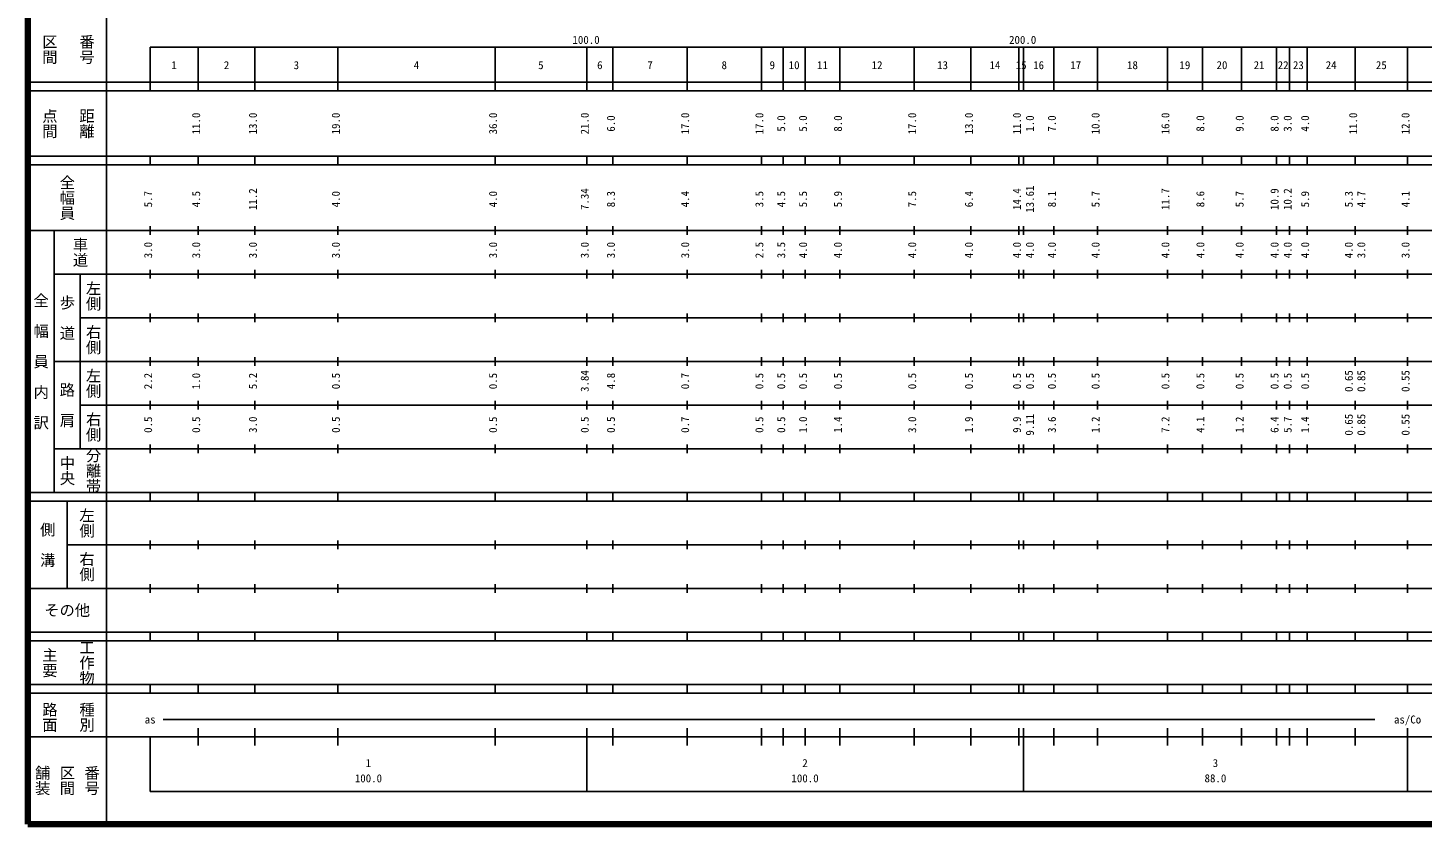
# Model space of a CAD drawing. Units: millimetres on the paper, enlarged 1000 times. Extents: x 40000 to 680000, y 20000 to 380000.
# Drawn here: x 40000 to 359338, y 20000 to 202409 of the extents above; entities that cross this region are included whole.
import ezdxf
from ezdxf.enums import TextEntityAlignment as Align

# ---------------------------------------------------------------- set-up
doc = ezdxf.new("R2010")
doc.units = ezdxf.units.MM
doc.header["$LTSCALE"] = 1000
doc.layers.add('M-TTL', color=2, linetype='Continuous', lineweight=140)
doc.layers.add('M-TTL-BAND', color=7, linetype='Continuous', lineweight=25)
doc.styles.add('@ＭＳ ゴシック', font='')
doc.styles.add('ＭＳ ゴシック', font='')
doc.styles.get('@ＭＳ ゴシック').set_extended_font_data('@MS Gothic')
doc.styles.get('ＭＳ ゴシック').set_extended_font_data('MS Gothic')

msp = doc.modelspace()

# ---------------------------------------------------------------- linework, layer by layer
at = {"layer": 'M-TTL'}
for p, q in [((40000, 380000), (40000, 20000)), ((40000, 20000), (680000, 20000))]:
    msp.add_line(p, q, dxfattribs=at)
at = {"layer": 'M-TTL-BAND'}
for p, q in [((58000, 370000), (58000, 20000)), ((68000, 198000), (579000, 198000)), ((68000, 198000), (68000, 188000)), ((79000, 188000), (79000, 198000)), ((92000, 188000), (92000, 198000)), ((111000, 188000), (111000, 198000)), ((147000, 188000), (147000, 198000)), ((168000, 188000), (168000, 198000)), ((174000, 188000), (174000, 198000)), ((191000, 188000), (191000, 198000)), ((208000, 188000), (208000, 198000)), ((213000, 188000), (213000, 198000)), ((218000, 188000), (218000, 198000)), ((226000, 188000), (226000, 198000)), ((243000, 188000), (243000, 198000)), ((256000, 188000), (256000, 198000)), ((267000, 188000), (267000, 198000)), ((268000, 188000), (268000, 198000)), ((275000, 188000), (275000, 198000)), ((285000, 188000), (285000, 198000)), ((301000, 188000), (301000, 198000)), ((309000, 188000), (309000, 198000)), ((318000, 188000), (318000, 198000)), ((326000, 188000), (326000, 198000)), ((329000, 188000), (329000, 198000)), ((333000, 188000), (333000, 198000)), ((344000, 188000), (344000, 198000)), ((356000, 188000), (356000, 198000)), ((40000, 190000), (579000, 190000)), ((40000, 188000), (579000, 188000)), ((40000, 173000), (579000, 173000)), ((68000, 171000), (68000, 173000)), ((79000, 171000), (79000, 173000)), ((92000, 171000), (92000, 173000)), ((111000, 171000), (111000, 173000)), ((147000, 171000), (147000, 173000)), ((168000, 171000), (168000, 173000)), ((174000, 171000), (174000, 173000)), ((191000, 171000), (191000, 173000)), ((208000, 171000), (208000, 173000)), ((213000, 171000), (213000, 173000)), ((218000, 171000), (218000, 173000)), ((226000, 171000), (226000, 173000)), ((243000, 171000), (243000, 173000)), ((256000, 171000), (256000, 173000)), ((267000, 171000), (267000, 173000)), ((268000, 171000), (268000, 173000)), ((275000, 171000), (275000, 173000)), ((285000, 171000), (285000, 173000)), ((301000, 171000), (301000, 173000)), ((309000, 171000), (309000, 173000)), ((318000, 171000), (318000, 173000)), ((326000, 171000), (326000, 173000)), ((329000, 171000), (329000, 173000)), ((333000, 171000), (333000, 173000)), ((344000, 171000), (344000, 173000)), ((356000, 171000), (356000, 173000)), ((40000, 171000), (579000, 171000)), ((68000, 155000), (68000, 157000)), ((79000, 155000), (79000, 157000)), ((92000, 155000), (92000, 157000)), ((111000, 155000), (111000, 157000)), ((147000, 155000), (147000, 157000)), ((168000, 155000), (168000, 157000)), ((174000, 155000), (174000, 157000)), ((191000, 155000), (191000, 157000)), ((208000, 155000), (208000, 157000)), ((213000, 155000), (213000, 157000)), ((218000, 155000), (218000, 157000)), ((226000, 155000), (226000, 157000)), ((243000, 155000), (243000, 157000)), ((256000, 155000), (256000, 157000)), ((267000, 155000), (267000, 157000)), ((268000, 155000), (268000, 157000)), ((275000, 155000), (275000, 157000)), ((285000, 155000), (285000, 157000)), ((301000, 155000), (301000, 157000)), ((309000, 155000), (309000, 157000)), ((318000, 155000), (318000, 157000)), ((326000, 155000), (326000, 157000)), ((329000, 155000), (329000, 157000)), ((333000, 155000), (333000, 157000)), ((344000, 155000), (344000, 157000)), ((356000, 155000), (356000, 157000)), ((40000, 156000), (579000, 156000)), ((46000, 96000), (46000, 156000)), ((68000, 145000), (68000, 147000)), ((79000, 145000), (79000, 147000)), ((92000, 145000), (92000, 147000)), ((111000, 145000), (111000, 147000)), ((147000, 145000), (147000, 147000)), ((168000, 145000), (168000, 147000)), ((174000, 145000), (174000, 147000)), ((191000, 145000), (191000, 147000)), ((208000, 145000), (208000, 147000)), ((213000, 145000), (213000, 147000)), ((218000, 145000), (218000, 147000)), ((226000, 145000), (226000, 147000)), ((243000, 145000), (243000, 147000)), ((256000, 145000), (256000, 147000)), ((267000, 145000), (267000, 147000)), ((268000, 145000), (268000, 147000)), ((275000, 145000), (275000, 147000)), ((285000, 145000), (285000, 147000)), ((301000, 145000), (301000, 147000)), ((309000, 145000), (309000, 147000)), ((318000, 145000), (318000, 147000)), ((326000, 145000), (326000, 147000)), ((329000, 145000), (329000, 147000)), ((333000, 145000), (333000, 147000)), ((344000, 145000), (344000, 147000)), ((356000, 145000), (356000, 147000)), ((46000, 146000), (579000, 146000)), ((52000, 146000), (52000, 106000)), ((52000, 136000), (579000, 136000)), ((68000, 135000), (68000, 137000)), ((79000, 135000), (79000, 137000)), ((92000, 135000), (92000, 137000)), ((111000, 135000), (111000, 137000)), ((147000, 135000), (147000, 137000)), ((168000, 135000), (168000, 137000)), ((174000, 135000), (174000, 137000)), ((191000, 135000), (191000, 137000)), ((208000, 135000), (208000, 137000)), ((213000, 135000), (213000, 137000)), ((218000, 135000), (218000, 137000)), ((226000, 135000), (226000, 137000)), ((243000, 135000), (243000, 137000)), ((256000, 135000), (256000, 137000)), ((267000, 135000), (267000, 137000)), ((268000, 135000), (268000, 137000)), ((275000, 135000), (275000, 137000)), ((285000, 135000), (285000, 137000)), ((301000, 135000), (301000, 137000)), ((309000, 135000), (309000, 137000)), ((318000, 135000), (318000, 137000)), ((326000, 135000), (326000, 137000)), ((329000, 135000), (329000, 137000)), ((333000, 135000), (333000, 137000)), ((344000, 135000), (344000, 137000)), ((356000, 135000), (356000, 137000)), ((46000, 126000), (579000, 126000)), ((68000, 125000), (68000, 127000)), ((79000, 125000), (79000, 127000)), ((92000, 125000), (92000, 127000)), ((111000, 125000), (111000, 127000)), ((147000, 125000), (147000, 127000)), ((168000, 125000), (168000, 127000)), ((174000, 125000), (174000, 127000)), ((191000, 125000), (191000, 127000)), ((208000, 125000), (208000, 127000)), ((213000, 125000), (213000, 127000)), ((218000, 125000), (218000, 127000)), ((226000, 125000), (226000, 127000)), ((243000, 125000), (243000, 127000)), ((256000, 125000), (256000, 127000)), ((267000, 125000), (267000, 127000)), ((268000, 125000), (268000, 127000)), ((275000, 125000), (275000, 127000)), ((285000, 125000), (285000, 127000)), ((301000, 125000), (301000, 127000)), ((309000, 125000), (309000, 127000)), ((318000, 125000), (318000, 127000)), ((326000, 125000), (326000, 127000)), ((329000, 125000), (329000, 127000)), ((333000, 125000), (333000, 127000)), ((344000, 125000), (344000, 127000)), ((356000, 125000), (356000, 127000)), ((52000, 116000), (579000, 116000)), ((68000, 115000), (68000, 117000)), ((79000, 115000), (79000, 117000)), ((92000, 115000), (92000, 117000)), ((111000, 115000), (111000, 117000)), ((147000, 115000), (147000, 117000)), ((168000, 115000), (168000, 117000)), ((174000, 115000), (174000, 117000)), ((191000, 115000), (191000, 117000)), ((208000, 115000), (208000, 117000)), ((213000, 115000), (213000, 117000)), ((218000, 115000), (218000, 117000)), ((226000, 115000), (226000, 117000)), ((243000, 115000), (243000, 117000)), ((256000, 115000), (256000, 117000)), ((267000, 115000), (267000, 117000)), ((268000, 115000), (268000, 117000)), ((275000, 115000), (275000, 117000)), ((285000, 115000), (285000, 117000)), ((301000, 115000), (301000, 117000)), ((309000, 115000), (309000, 117000)), ((318000, 115000), (318000, 117000)), ((326000, 115000), (326000, 117000)), ((329000, 115000), (329000, 117000)), ((333000, 115000), (333000, 117000)), ((344000, 115000), (344000, 117000)), ((356000, 115000), (356000, 117000)), ((46000, 106000), (579000, 106000)), ((68000, 105000), (68000, 107000)), ((79000, 105000), (79000, 107000)), ((92000, 105000), (92000, 107000)), ((111000, 105000), (111000, 107000)), ((147000, 105000), (147000, 107000)), ((168000, 105000), (168000, 107000)), ((174000, 105000), (174000, 107000)), ((191000, 105000), (191000, 107000)), ((208000, 105000), (208000, 107000)), ((213000, 105000), (213000, 107000)), ((218000, 105000), (218000, 107000)), ((226000, 105000), (226000, 107000)), ((243000, 105000), (243000, 107000)), ((256000, 105000), (256000, 107000)), ((267000, 105000), (267000, 107000)), ((268000, 105000), (268000, 107000)), ((275000, 105000), (275000, 107000)), ((285000, 105000), (285000, 107000)), ((301000, 105000), (301000, 107000)), ((309000, 105000), (309000, 107000)), ((318000, 105000), (318000, 107000)), ((326000, 105000), (326000, 107000)), ((329000, 105000), (329000, 107000)), ((333000, 105000), (333000, 107000)), ((344000, 105000), (344000, 107000)), ((356000, 105000), (356000, 107000)), ((40000, 96000), (579000, 96000)), ((68000, 94000), (68000, 96000)), ((79000, 94000), (79000, 96000)), ((92000, 94000), (92000, 96000)), ((111000, 94000), (111000, 96000)), ((147000, 94000), (147000, 96000)), ((168000, 94000), (168000, 96000)), ((174000, 94000), (174000, 96000)), ((191000, 94000), (191000, 96000)), ((208000, 94000), (208000, 96000)), ((213000, 94000), (213000, 96000)), ((218000, 94000), (218000, 96000)), ((226000, 94000), (226000, 96000)), ((243000, 94000), (243000, 96000)), ((256000, 94000), (256000, 96000)), ((267000, 94000), (267000, 96000)), ((268000, 94000), (268000, 96000)), ((275000, 94000), (275000, 96000)), ((285000, 94000), (285000, 96000)), ((301000, 94000), (301000, 96000)), ((309000, 94000), (309000, 96000)), ((318000, 94000), (318000, 96000)), ((326000, 94000), (326000, 96000)), ((329000, 94000), (329000, 96000)), ((333000, 94000), (333000, 96000)), ((344000, 94000), (344000, 96000)), ((356000, 94000), (356000, 96000)), ((40000, 94000), (579000, 94000)), ((49000, 94000), (49000, 74000)), ((49000, 84000), (579000, 84000)), ((68000, 83000), (68000, 85000)), ((79000, 83000), (79000, 85000)), ((92000, 83000), (92000, 85000)), ((111000, 83000), (111000, 85000)), ((147000, 83000), (147000, 85000)), ((168000, 83000), (168000, 85000)), ((174000, 83000), (174000, 85000)), ((191000, 83000), (191000, 85000)), ((208000, 83000), (208000, 85000)), ((213000, 83000), (213000, 85000)), ((218000, 83000), (218000, 85000)), ((226000, 83000), (226000, 85000)), ((243000, 83000), (243000, 85000)), ((256000, 83000), (256000, 85000)), ((267000, 83000), (267000, 85000)), ((268000, 83000), (268000, 85000)), ((275000, 83000), (275000, 85000)), ((285000, 83000), (285000, 85000)), ((301000, 83000), (301000, 85000)), ((309000, 83000), (309000, 85000)), ((318000, 83000), (318000, 85000)), ((326000, 83000), (326000, 85000)), ((329000, 83000), (329000, 85000)), ((333000, 83000), (333000, 85000)), ((344000, 83000), (344000, 85000)), ((356000, 83000), (356000, 85000)), ((40000, 74000), (579000, 74000)), ((68000, 73000), (68000, 75000)), ((79000, 73000), (79000, 75000)), ((92000, 73000), (92000, 75000)), ((111000, 73000), (111000, 75000)), ((147000, 73000), (147000, 75000)), ((168000, 73000), (168000, 75000)), ((174000, 73000), (174000, 75000)), ((191000, 73000), (191000, 75000)), ((208000, 73000), (208000, 75000)), ((213000, 73000), (213000, 75000)), ((218000, 73000), (218000, 75000)), ((226000, 73000), (226000, 75000)), ((243000, 73000), (243000, 75000)), ((256000, 73000), (256000, 75000)), ((267000, 73000), (267000, 75000)), ((268000, 73000), (268000, 75000)), ((275000, 73000), (275000, 75000)), ((285000, 73000), (285000, 75000)), ((301000, 73000), (301000, 75000)), ((309000, 73000), (309000, 75000)), ((318000, 73000), (318000, 75000)), ((326000, 73000), (326000, 75000)), ((329000, 73000), (329000, 75000)), ((333000, 73000), (333000, 75000)), ((344000, 73000), (344000, 75000)), ((356000, 73000), (356000, 75000)), ((40000, 64000), (579000, 64000)), ((68000, 62000), (68000, 64000)), ((79000, 62000), (79000, 64000)), ((92000, 62000), (92000, 64000)), ((111000, 62000), (111000, 64000)), ((147000, 62000), (147000, 64000)), ((168000, 62000), (168000, 64000)), ((174000, 62000), (174000, 64000)), ((191000, 62000), (191000, 64000)), ((208000, 62000), (208000, 64000)), ((213000, 62000), (213000, 64000)), ((218000, 62000), (218000, 64000)), ((226000, 62000), (226000, 64000)), ((243000, 62000), (243000, 64000)), ((256000, 62000), (256000, 64000)), ((267000, 62000), (267000, 64000)), ((268000, 62000), (268000, 64000)), ((275000, 62000), (275000, 64000)), ((285000, 62000), (285000, 64000)), ((301000, 62000), (301000, 64000)), ((309000, 62000), (309000, 64000)), ((318000, 62000), (318000, 64000)), ((326000, 62000), (326000, 64000)), ((329000, 62000), (329000, 64000)), ((333000, 62000), (333000, 64000)), ((344000, 62000), (344000, 64000)), ((356000, 62000), (356000, 64000)), ((40000, 62000), (579000, 62000)), ((40000, 52000), (579000, 52000)), ((68000, 50000), (68000, 52000)), ((79000, 50000), (79000, 52000)), ((92000, 50000), (92000, 52000)), ((111000, 50000), (111000, 52000)), ((147000, 50000), (147000, 52000)), ((168000, 50000), (168000, 52000)), ((174000, 50000), (174000, 52000)), ((191000, 50000), (191000, 52000)), ((208000, 50000), (208000, 52000)), ((213000, 50000), (213000, 52000)), ((218000, 50000), (218000, 52000)), ((226000, 50000), (226000, 52000)), ((243000, 50000), (243000, 52000)), ((256000, 50000), (256000, 52000)), ((267000, 50000), (267000, 52000)), ((268000, 50000), (268000, 52000)), ((275000, 50000), (275000, 52000)), ((285000, 50000), (285000, 52000)), ((301000, 50000), (301000, 52000)), ((309000, 50000), (309000, 52000)), ((318000, 50000), (318000, 52000)), ((326000, 50000), (326000, 52000)), ((329000, 50000), (329000, 52000)), ((333000, 50000), (333000, 52000)), ((344000, 50000), (344000, 52000)), ((356000, 50000), (356000, 52000)), ((40000, 50000), (579000, 50000)), ((71000, 44000), (348500, 44000)), ((79000, 38000), (79000, 42000)), ((92000, 38000), (92000, 42000)), ((111000, 38000), (111000, 42000)), ((147000, 38000), (147000, 42000)), ((168000, 27500), (168000, 42000)), ((174000, 38000), (174000, 42000)), ((191000, 38000), (191000, 42000)), ((208000, 38000), (208000, 42000)), ((213000, 38000), (213000, 42000)), ((218000, 38000), (218000, 42000)), ((226000, 38000), (226000, 42000)), ((243000, 38000), (243000, 42000)), ((256000, 38000), (256000, 42000)), ((267000, 38000), (267000, 42000)), ((268000, 27500), (268000, 42000)), ((275000, 38000), (275000, 42000)), ((285000, 38000), (285000, 42000)), ((301000, 38000), (301000, 42000)), ((309000, 38000), (309000, 42000)), ((318000, 38000), (318000, 42000)), ((326000, 38000), (326000, 42000)), ((329000, 38000), (329000, 42000)), ((333000, 38000), (333000, 42000)), ((344000, 38000), (344000, 42000)), ((356000, 27500), (356000, 42000)), ((40000, 40000), (579000, 40000)), ((68000, 40000), (68000, 27500)), ((68000, 27500), (579000, 27500))]:
    msp.add_line(p, q, dxfattribs=at)

# ---------------------------------------------------------------- texts
at = {"layer": 'M-TTL-BAND', "style": '@ＭＳ ゴシック'}
for s, p in [('区間', (45000, 197500)), ('番号', (53500, 197500)), ('点間', (45000, 180500)), ('距離', (53500, 180500)), ('全幅員', (49000, 163500)), ('車道', (52000, 151000)), ('左側', (55000, 141000)), ('全\u3000幅\u3000員\u3000内\u3000訳', (43000, 126000)), ('歩\u3000道', (49000, 136000)), ('右側', (55000, 131000)), ('左側', (55000, 121000)), ('路\u3000肩', (49000, 116000)), ('右側', (55000, 111000)), ('分離帯', (55000, 101000)), ('中央', (49000, 101000)), ('左側', (53500, 89000)), ('側\u3000溝', (44500, 84000)), ('右側', (53500, 79000)), ('工作物', (53500, 57000)), ('主要', (45000, 57000)), ('路面', (45000, 44500)), ('種別', (53500, 44500)), ('舗装', (43333, 30000)), ('区間', (49000, 30000)), ('番号', (54667, 30000))]:
    msp.add_text(s, height=2566, rotation=270, dxfattribs=at).set_placement(p, align=Align.MIDDLE_CENTER)
at = {"layer": 'M-TTL-BAND', "style": 'ＭＳ ゴシック'}
for s, p in [('100.0', (167844, 198195)), ('200.0', (267844, 198195)), ('1', (73500, 192405)), ('2', (85500, 192405)), ('3', (101500, 192405)), ('4', (129000, 192405)), ('5', (157500, 192405)), ('6', (171000, 192405)), ('7', (182500, 192405)), ('8', (199500, 192405)), ('9', (210500, 192405)), ('10', (215500, 192405)), ('11', (222000, 192405)), ('12', (234500, 192405)), ('13', (249500, 192405)), ('14', (261500, 192405)), ('15', (267500, 192405)), ('16', (271500, 192405)), ('17', (280000, 192405)), ('18', (293000, 192405)), ('19', (305000, 192405)), ('20', (313500, 192405)), ('21', (322000, 192405)), ('22', (327500, 192405)), ('23', (331000, 192405)), ('24', (338500, 192405)), ('25', (350000, 192405)), ('as/Co', (356000, 42500)), ('as', (68000, 42500)), ('1', (118000, 32523)), ('2', (218000, 32523)), ('3', (312000, 32523)), ('100.0', (118000, 29033)), ('100.0', (218000, 29033)), ('88.0', (312000, 29033))]:
    msp.add_text(s, height=1833, dxfattribs=at).set_placement(p, align=Align.BOTTOM_CENTER)
for s, p in [('11.0', (80000, 180500)), ('13.0', (93000, 180500)), ('19.0', (112000, 180500)), ('36.0', (148000, 180500)), ('21.0', (169000, 180500)), ('6.0', (175000, 180500)), ('17.0', (192000, 180500)), ('17.0', (209000, 180500)), ('5.0', (214000, 180500)), ('5.0', (219000, 180500)), ('8.0', (227000, 180500)), ('17.0', (244000, 180500)), ('13.0', (257000, 180500)), ('11.0', (268000, 180500)), ('1.0', (270972, 180500)), ('7.0', (276000, 180500)), ('10.0', (286000, 180500)), ('16.0', (302000, 180500)), ('8.0', (310000, 180500)), ('9.0', (319000, 180500)), ('8.0', (327000, 180500)), ('3.0', (330000, 180500)), ('4.0', (334000, 180500)), ('11.0', (345000, 180500)), ('12.0', (357000, 180500)), ('13.61', (270972, 163174)), ('5.7', (69000, 163174)), ('4.5', (80000, 163174)), ('11.2', (93000, 163174)), ('4.0', (112000, 163174)), ('4.0', (148000, 163174)), ('7.34', (169000, 163174)), ('8.3', (175000, 163174)), ('4.4', (192000, 163174)), ('3.5', (209000, 163174)), ('4.5', (214000, 163174)), ('5.5', (219000, 163174)), ('5.9', (227000, 163174)), ('7.5', (244000, 163174)), ('6.4', (257000, 163174)), ('14.4', (268000, 163174)), ('8.1', (276000, 163174)), ('5.7', (286000, 163174)), ('11.7', (302000, 163174)), ('8.6', (310000, 163174)), ('5.7', (319000, 163174)), ('10.9', (327000, 163174)), ('10.2', (330000, 163174)), ('5.9', (334000, 163174)), ('5.3', (344000, 163174)), ('4.7', (346864, 163174)), ('4.1', (357000, 163174)), ('3.0', (69000, 151500)), ('3.0', (80000, 151500)), ('3.0', (93000, 151500)), ('3.0', (112000, 151500)), ('3.0', (148000, 151500)), ('3.0', (169000, 151500)), ('3.0', (175000, 151500)), ('3.0', (192000, 151500)), ('2.5', (209000, 151500)), ('3.5', (214000, 151500)), ('4.0', (219000, 151500)), ('4.0', (227000, 151500)), ('4.0', (244000, 151500)), ('4.0', (257000, 151500)), ('4.0', (268000, 151500)), ('4.0', (270972, 151500)), ('4.0', (276000, 151500)), ('4.0', (286000, 151500)), ('4.0', (302000, 151500)), ('4.0', (310000, 151500)), ('4.0', (319000, 151500)), ('4.0', (327000, 151500)), ('4.0', (330000, 151500)), ('4.0', (334000, 151500)), ('4.0', (344000, 151500)), ('3.0', (346864, 151500)), ('3.0', (357000, 151500)), ('2.2', (69000, 121500)), ('1.0', (80000, 121500)), ('5.2', (93000, 121500)), ('0.5', (112000, 121500)), ('0.5', (148000, 121500)), ('3.84', (169000, 121500)), ('4.8', (175000, 121500)), ('0.7', (192000, 121500)), ('0.5', (209000, 121500)), ('0.5', (214000, 121500)), ('0.5', (219000, 121500)), ('0.5', (227000, 121500)), ('0.5', (244000, 121500)), ('0.5', (257000, 121500)), ('0.5', (268000, 121500)), ('0.5', (270972, 121500)), ('0.5', (276000, 121500)), ('0.5', (286000, 121500)), ('0.5', (302000, 121500)), ('0.5', (310000, 121500)), ('0.5', (319000, 121500)), ('0.5', (327000, 121500)), ('0.5', (330000, 121500)), ('0.5', (334000, 121500)), ('0.65', (344000, 121500)), ('0.85', (346864, 121500)), ('0.55', (357000, 121500)), ('0.5', (69000, 111500)), ('0.5', (80000, 111500)), ('3.0', (93000, 111500)), ('0.5', (112000, 111500)), ('0.5', (148000, 111500)), ('0.5', (169000, 111500)), ('0.5', (175000, 111500)), ('0.7', (192000, 111500)), ('0.5', (209000, 111500)), ('0.5', (214000, 111500)), ('1.0', (219000, 111500)), ('1.4', (227000, 111500)), ('3.0', (244000, 111500)), ('1.9', (257000, 111500)), ('9.9', (268000, 111500)), ('9.11', (270972, 111500)), ('3.6', (276000, 111500)), ('1.2', (286000, 111500)), ('7.2', (302000, 111500)), ('4.1', (310000, 111500)), ('1.2', (319000, 111500)), ('6.4', (327000, 111500)), ('5.7', (330000, 111500)), ('1.4', (334000, 111500)), ('0.65', (344000, 111500)), ('0.85', (346864, 111500)), ('0.55', (357000, 111500))]:
    msp.add_text(s, height=1833, rotation=90, dxfattribs=at).set_placement(p, align=Align.BOTTOM_CENTER)
msp.add_text('その他', height=2566, dxfattribs=at).set_placement((49000, 69000), align=Align.MIDDLE_CENTER)

doc.saveas('drawing.dxf')
